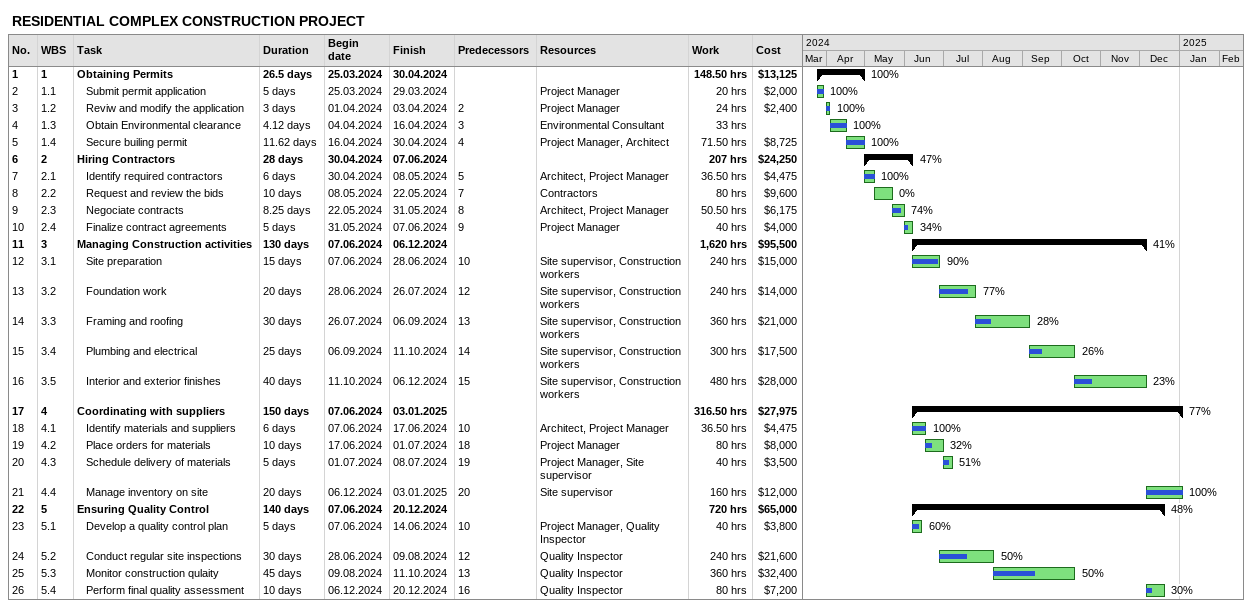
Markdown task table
RESIDENTIAL COMPLEX CONSTRUCTION PROJECT

| ID | WBS | Task | Duration | Start | Finish | Predecessors | Resources | % complete | Work (h) | Cost ($) |
|---|---|---|---|---|---|---|---|---|---|---|
| 1 | 1 | **Obtaining Permits** | 26.5d | 2024-03-25 | 2024-04-30 |  |  | 100 | 148.50 | 13125 |
| 2 | 1.1 | Submit permit application | 5d | 2024-03-25 | 2024-03-29 |  | Project Manager | 100 | 20 | 2000 |
| 3 | 1.2 | Reviw and modify the application | 3d | 2024-04-01 | 2024-04-03 | 2 | Project Manager | 100 | 24 | 2400 |
| 4 | 1.3 | Obtain Environmental clearance | 4.12d | 2024-04-04 | 2024-04-16 | 3 | Environmental Consultant | 100 | 33 |  |
| 5 | 1.4 | Secure builing permit | 11.62d | 2024-04-16 | 2024-04-30 | 4 | Project Manager, Architect | 100 | 71.50 | 8725 |
| 6 | 2 | **Hiring Contractors** | 28d | 2024-04-30 | 2024-06-07 |  |  | 47 | 207 | 24250 |
| 7 | 2.1 | Identify required contractors | 6d | 2024-04-30 | 2024-05-08 | 5 | Architect, Project Manager | 100 | 36.50 | 4475 |
| 8 | 2.2 | Request and review the bids | 10d | 2024-05-08 | 2024-05-22 | 7 | Contractors | 0 | 80 | 9600 |
| 9 | 2.3 | Negociate contracts | 8.25d | 2024-05-22 | 2024-05-31 | 8 | Architect, Project Manager | 74 | 50.50 | 6175 |
| 10 | 2.4 | Finalize contract agreements | 5d | 2024-05-31 | 2024-06-07 | 9 | Project Manager | 34 | 40 | 4000 |
| 11 | 3 | **Managing Construction activities** | 130d | 2024-06-07 | 2024-12-06 |  |  | 41 | 1620 | 95500 |
| 12 | 3.1 | Site preparation | 15d | 2024-06-07 | 2024-06-28 | 10 | Site supervisor, Construction workers | 90 | 240 | 15000 |
| 13 | 3.2 | Foundation work | 20d | 2024-06-28 | 2024-07-26 | 12 | Site supervisor, Construction workers | 77 | 240 | 14000 |
| 14 | 3.3 | Framing and roofing | 30d | 2024-07-26 | 2024-09-06 | 13 | Site supervisor, Construction workers | 28 | 360 | 21000 |
| 15 | 3.4 | Plumbing and electrical | 25d | 2024-09-06 | 2024-10-11 | 14 | Site supervisor, Construction workers | 26 | 300 | 17500 |
| 16 | 3.5 | Interior and exterior finishes | 40d | 2024-10-11 | 2024-12-06 | 15 | Site supervisor, Construction workers | 23 | 480 | 28000 |
| 17 | 4 | **Coordinating with suppliers** | 150d | 2024-06-07 | 2025-01-03 |  |  | 77 | 316.50 | 27975 |
| 18 | 4.1 | Identify materials and suppliers | 6d | 2024-06-07 | 2024-06-17 | 10 | Architect, Project Manager | 100 | 36.50 | 4475 |
| 19 | 4.2 | Place orders for materials | 10d | 2024-06-17 | 2024-07-01 | 18 | Project Manager | 32 | 80 | 8000 |
| 20 | 4.3 | Schedule delivery of materials | 5d | 2024-07-01 | 2024-07-08 | 19 | Project Manager, Site supervisor | 51 | 40 | 3500 |
| 21 | 4.4 | Manage inventory on site | 20d | 2024-12-06 | 2025-01-03 | 20 | Site supervisor | 100 | 160 | 12000 |
| 22 | 5 | **Ensuring Quality Control** | 140d | 2024-06-07 | 2024-12-20 |  |  | 48 | 720 | 65000 |
| 23 | 5.1 | Develop a quality control plan | 5d | 2024-06-07 | 2024-06-14 | 10 | Project Manager, Quality Inspector | 60 | 40 | 3800 |
| 24 | 5.2 | Conduct regular site inspections | 30d | 2024-06-28 | 2024-08-09 | 12 | Quality Inspector | 50 | 240 | 21600 |
| 25 | 5.3 | Monitor construction qulaity | 45d | 2024-08-09 | 2024-10-11 | 13 | Quality Inspector | 50 | 360 | 32400 |
| 26 | 5.4 | Perform final quality assessment | 10d | 2024-12-06 | 2024-12-20 | 16 | Quality Inspector | 30 | 80 | 7200 |
